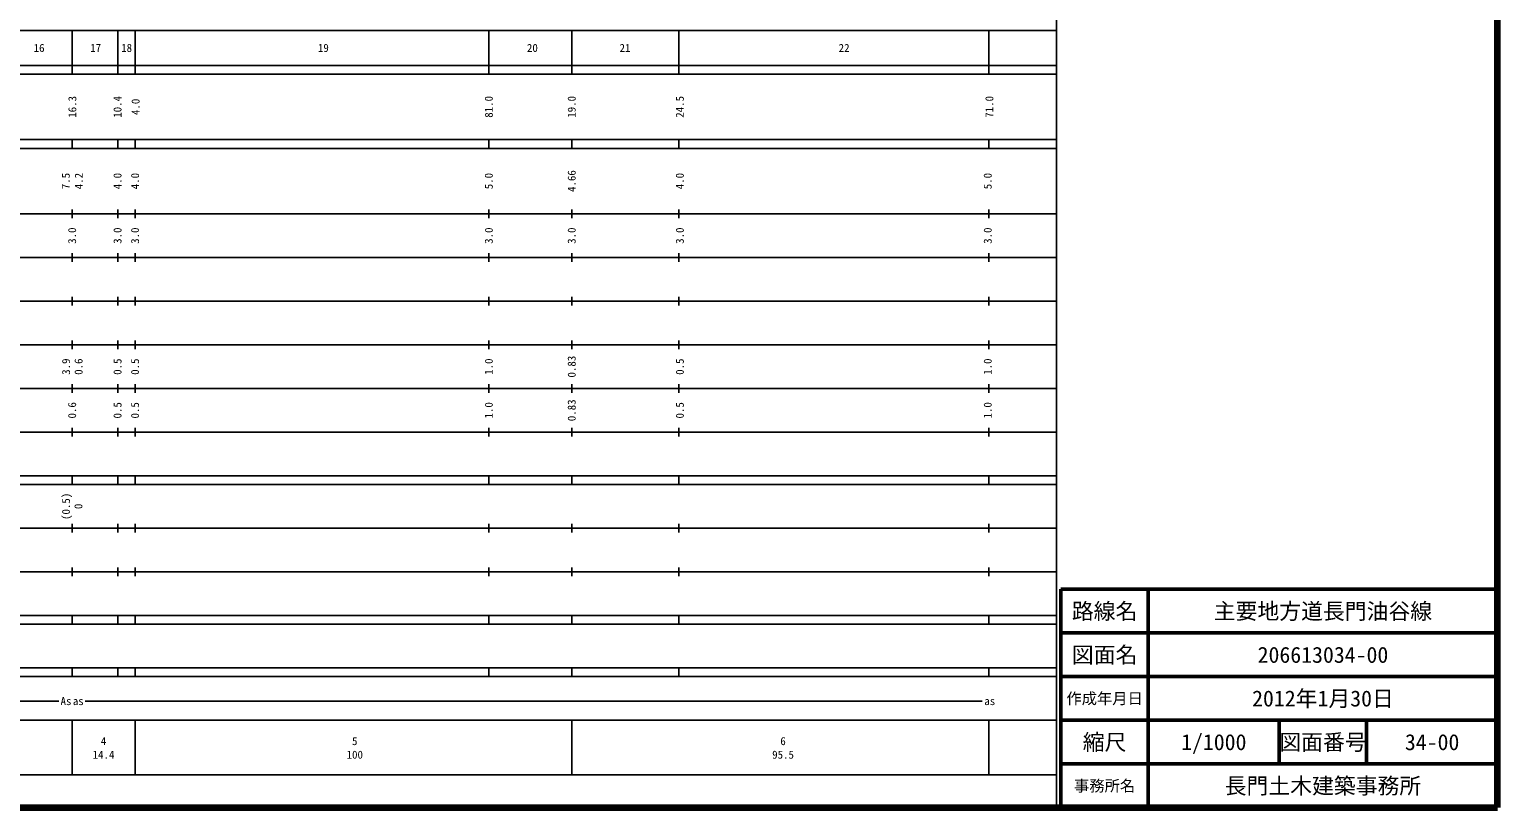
# Model space of a CAD drawing. Units: millimetres on the paper, enlarged 1000 times. Extents: x 40000 to 680000, y 20000 to 380000.
# Drawn here: x 343769 to 680000, y 20000 to 198249 of the extents above; entities that cross this region are included whole.
import ezdxf
from ezdxf.enums import TextEntityAlignment as Align

# ---------------------------------------------------------------- set-up
doc = ezdxf.new("R2010")
doc.units = ezdxf.units.MM
doc.header["$LTSCALE"] = 1000
for name, color, linetype, lineweight in [('M-TTL', 2, 'Continuous', 140), ('M-TTL-BAND', 7, 'Continuous', 25), ('M-TTL-FRAM', 2, 'Continuous', 50), ('M-TTL-LINE', 7, 'Continuous', 50), ('M-TTL-TXT', 7, 'Continuous', 13)]:
    doc.layers.add(name, color=color, linetype=linetype, lineweight=lineweight)
doc.styles.add('ＭＳ ゴシック', font='')
doc.styles.get('ＭＳ ゴシック').set_extended_font_data('MS Gothic')

msp = doc.modelspace()

# ---------------------------------------------------------------- linework, layer by layer
at = {"layer": 'M-TTL'}
for p, q in [((680000, 20000), (680000, 380000)), ((40000, 20000), (680000, 20000))]:
    msp.add_line(p, q, dxfattribs=at)
at = {"layer": 'M-TTL-BAND'}
for p, q in [((579000, 20000), (579000, 370000)), ((68000, 198000), (579000, 198000)), ((353600, 198000), (353600, 188000)), ((364000, 198000), (364000, 188000)), ((368000, 198000), (368000, 188000)), ((449000, 198000), (449000, 188000)), ((468000, 198000), (468000, 188000)), ((492500, 198000), (492500, 188000)), ((563500, 198000), (563500, 188000)), ((40000, 190000), (579000, 190000)), ((40000, 188000), (579000, 188000)), ((40000, 173000), (579000, 173000)), ((353600, 171000), (353600, 173000)), ((364000, 171000), (364000, 173000)), ((368000, 173000), (368000, 171000)), ((449000, 173000), (449000, 171000)), ((468000, 171000), (468000, 173000)), ((492500, 173000), (492500, 171000)), ((563500, 171000), (563500, 173000)), ((40000, 171000), (579000, 171000)), ((40000, 156000), (579000, 156000)), ((353600, 155000), (353600, 157000)), ((364000, 155000), (364000, 157000)), ((368000, 157000), (368000, 155000)), ((449000, 157000), (449000, 155000)), ((468000, 155000), (468000, 157000)), ((492500, 157000), (492500, 155000)), ((563500, 155000), (563500, 157000)), ((46000, 146000), (579000, 146000)), ((353600, 145000), (353600, 147000)), ((364000, 145000), (364000, 147000)), ((368000, 147000), (368000, 145000)), ((449000, 147000), (449000, 145000)), ((468000, 145000), (468000, 147000)), ((492500, 147000), (492500, 145000)), ((563500, 145000), (563500, 147000)), ((52000, 136000), (579000, 136000)), ((353600, 135000), (353600, 137000)), ((364000, 135000), (364000, 137000)), ((368000, 137000), (368000, 135000)), ((449000, 137000), (449000, 135000)), ((468000, 135000), (468000, 137000)), ((492500, 137000), (492500, 135000)), ((563500, 135000), (563500, 137000)), ((46000, 126000), (579000, 126000)), ((353600, 125000), (353600, 127000)), ((364000, 125000), (364000, 127000)), ((368000, 127000), (368000, 125000)), ((449000, 127000), (449000, 125000)), ((468000, 125000), (468000, 127000)), ((492500, 127000), (492500, 125000)), ((563500, 125000), (563500, 127000)), ((52000, 116000), (579000, 116000)), ((353600, 115000), (353600, 117000)), ((364000, 115000), (364000, 117000)), ((368000, 117000), (368000, 115000)), ((449000, 117000), (449000, 115000)), ((468000, 115000), (468000, 117000)), ((492500, 117000), (492500, 115000)), ((563500, 115000), (563500, 117000)), ((46000, 106000), (579000, 106000)), ((353600, 105000), (353600, 107000)), ((364000, 105000), (364000, 107000)), ((368000, 107000), (368000, 105000)), ((449000, 107000), (449000, 105000)), ((468000, 105000), (468000, 107000)), ((492500, 107000), (492500, 105000)), ((563500, 105000), (563500, 107000)), ((40000, 96000), (579000, 96000)), ((353600, 94000), (353600, 96000)), ((364000, 94000), (364000, 96000)), ((368000, 96000), (368000, 94000)), ((449000, 96000), (449000, 94000)), ((468000, 94000), (468000, 96000)), ((492500, 96000), (492500, 94000)), ((563500, 94000), (563500, 96000)), ((40000, 94000), (579000, 94000)), ((353600, 83000), (353600, 85000)), ((364000, 83000), (364000, 85000)), ((368000, 85000), (368000, 83000)), ((449000, 85000), (449000, 83000)), ((468000, 83000), (468000, 85000)), ((492500, 85000), (492500, 83000)), ((563500, 83000), (563500, 85000)), ((49000, 84000), (579000, 84000)), ((40000, 74000), (579000, 74000)), ((353600, 73000), (353600, 75000)), ((364000, 73000), (364000, 75000)), ((368000, 75000), (368000, 73000)), ((449000, 75000), (449000, 73000)), ((468000, 73000), (468000, 75000)), ((492500, 75000), (492500, 73000)), ((563500, 73000), (563500, 75000)), ((40000, 64000), (579000, 64000)), ((353600, 62000), (353600, 64000)), ((364000, 62000), (364000, 64000)), ((368000, 64000), (368000, 62000)), ((449000, 64000), (449000, 62000)), ((468000, 62000), (468000, 64000)), ((492500, 64000), (492500, 62000)), ((563500, 62000), (563500, 64000)), ((40000, 62000), (579000, 62000)), ((40000, 52000), (579000, 52000)), ((353600, 50000), (353600, 52000)), ((364000, 50000), (364000, 52000)), ((368000, 52000), (368000, 50000)), ((449000, 52000), (449000, 50000)), ((468000, 50000), (468000, 52000)), ((492500, 52000), (492500, 50000)), ((563500, 50000), (563500, 52000)), ((40000, 50000), (579000, 50000)), ((70805, 44406), (350496, 44406)), ((356528, 44406), (561989, 44406)), ((40000, 40000), (579000, 40000)), ((353600, 40000), (353600, 27500)), ((368000, 40000), (368000, 27500)), ((468000, 40000), (468000, 27500)), ((563500, 40000), (563500, 27500)), ((68000, 27500), (579000, 27500))]:
    msp.add_line(p, q, dxfattribs=at)
at = {"layer": 'M-TTL-FRAM'}
for p, q in [((680000, 70000), (580000, 70000)), ((580000, 70000), (580000, 20000))]:
    msp.add_line(p, q, dxfattribs=at)
at = {"layer": 'M-TTL-LINE'}
for p, q in [((600000, 70000), (600000, 20000)), ((680000, 60000), (580000, 60000)), ((680000, 50000), (580000, 50000)), ((680000, 40000), (580000, 40000)), ((630000, 40000), (630000, 30000)), ((650000, 40000), (650000, 30000)), ((680000, 30000), (580000, 30000))]:
    msp.add_line(p, q, dxfattribs=at)

# ---------------------------------------------------------------- texts
at = {"layer": 'M-TTL-BAND', "style": 'ＭＳ ゴシック'}
for s, p in [('16', (345998, 194000)), ('17', (358948, 194000)), ('18', (366040, 194000)), ('19', (411091, 194000)), ('20', (458959, 194000)), ('21', (480175, 194000)), ('22', (530340, 194000)), ('As', (352160, 44406)), ('as', (354961, 44406)), ('as', (563701, 44406)), ('4', (360757, 35238)), ('5', (418288, 35238)), ('6', (516363, 35238)), ('14.4', (360757, 32131)), ('100', (418288, 32131)), ('95.5', (516363, 32131))]:
    msp.add_text(s, height=1833, dxfattribs=at).set_placement(p, align=Align.MIDDLE_CENTER)
for s, p in [('16.3', (353600, 180500)), ('10.4', (363956, 180500)), ('4.0', (368089, 180500)), ('81.0', (448967, 180500)), ('19.0', (467956, 180500)), ('24.5', (492719, 180500)), ('71.0', (563596, 180500)), ('7.5', (352105, 163500)), ('4.2', (355086, 163500)), ('4.0', (363953, 163500)), ('4.0', (367964, 163500)), ('5.0', (448967, 163500)), ('4.66', (467953, 163500)), ('4.0', (492719, 163500)), ('5.0', (563221, 163500)), ('3.0', (353553, 151000)), ('3.0', (363953, 151000)), ('3.0', (367964, 151000)), ('3.0', (448967, 151000)), ('3.0', (467953, 151000)), ('3.0', (492719, 151000)), ('3.0', (563221, 151000)), ('3.9', (352163, 121000)), ('0.6', (355031, 121000)), ('0.5', (363953, 121000)), ('0.5', (367964, 121000)), ('1.0', (448967, 121000)), ('0.83', (467953, 121000)), ('0.5', (492719, 121000)), ('1.0', (563221, 121000)), ('0.6', (353553, 111000)), ('0.5', (363953, 111000)), ('0.5', (367964, 111000)), ('1.0', (448967, 111000)), ('0.83', (467953, 111000)), ('0.5', (492719, 111000)), ('1.0', (563221, 111000)), ('(0.5)', (352156, 89000)), ('0', (354986, 89000))]:
    msp.add_text(s, height=1833, rotation=90, dxfattribs=at).set_placement(p, align=Align.MIDDLE_CENTER)
at = {"layer": 'M-TTL-TXT', "style": 'ＭＳ ゴシック'}
for s, height, p in [('路線名', 3666, (590000, 65000)), ('主要地方道長門油谷線', 3666, (640000, 65000)), ('図面名', 3666, (590000, 55000)), ('206613034-00', 3666, (640000, 55000)), ('2012年1月30日', 3666, (640000, 45000)), ('作成年月日', 2566, (590000, 45000)), ('縮尺', 3666, (590000, 35000)), ('1/1000', 3666, (615000, 35000)), ('図面番号', 3666, (640000, 35000)), ('34-00', 3666, (665000, 35000)), ('長門土木建築事務所', 3666, (640000, 25000)), ('事務所名', 2566, (590000, 25000))]:
    msp.add_text(s, height=height, dxfattribs=at).set_placement(p, align=Align.MIDDLE_CENTER)

doc.saveas('drawing.dxf')
